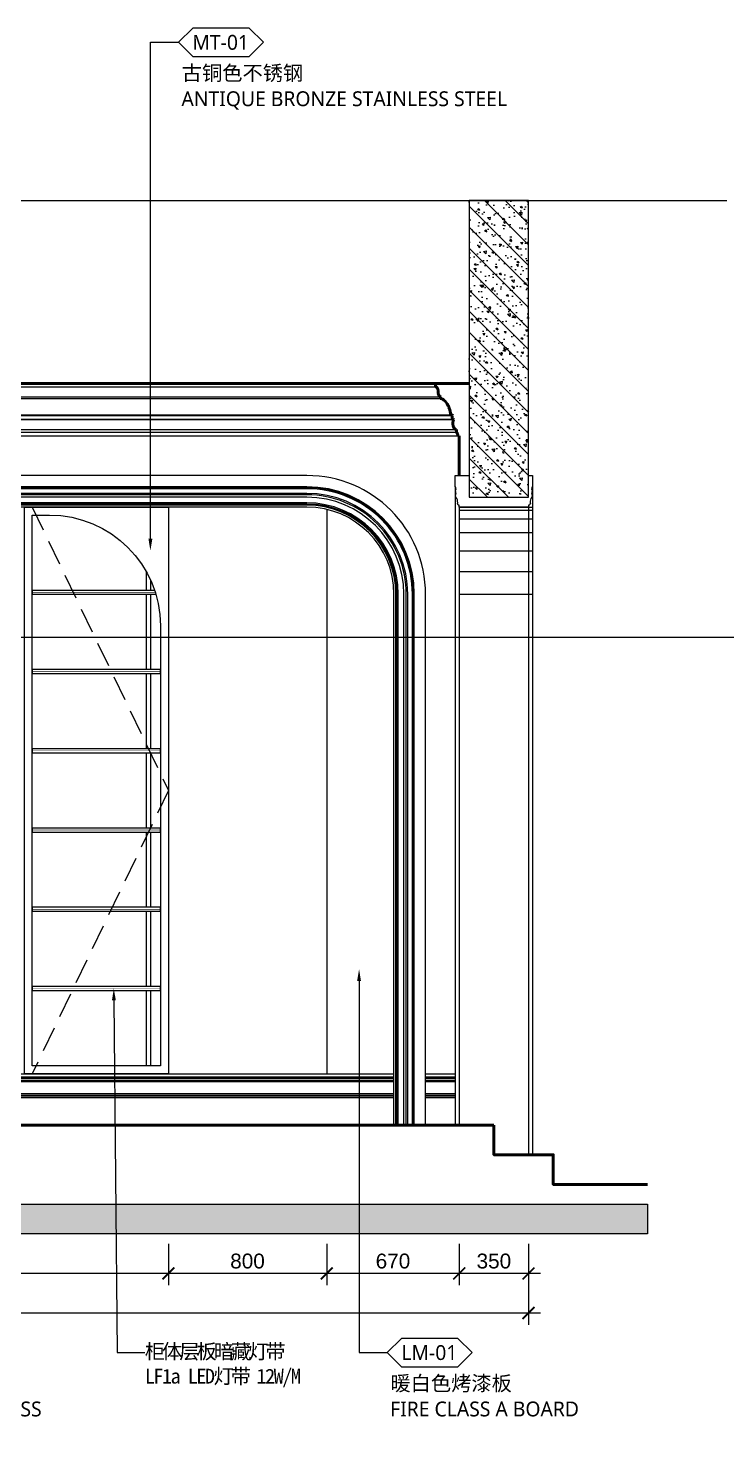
# Model space of a CAD drawing. Header units: millimetres. Extents: x 6321 to 120763, y -355 to 15211.
# Drawn here: x 73144 to 76674, y -310 to 6817 of the extents above; entities that cross this region are included whole.
import ezdxf
from ezdxf import colors
from ezdxf.entities.mleader import LeaderData, LeaderLine
from ezdxf.enums import TextEntityAlignment as Align
from ezdxf.math import Vec2, Vec3

# ---------------------------------------------------------------- set-up
doc = ezdxf.new("R2010")
doc.units = ezdxf.units.MM
doc.linetypes.add('_ACM-G-HIDDEN', pattern=[4.762499999999999, 3.175, -1.5875])
doc.linetypes.add('D04-03 - PANTRY CABINET DETAIL 1$0$ACM-G-CENTER2', pattern=[28.575000000000003, 19.05, -3.175000000000001, 3.175000000000001, -3.175000000000001])
for name, color, linetype in [('0 @ 30 (1)', 7, 'Continuous'), ('WALL', 7, 'Continuous'), ('WALL TYPE$0$G-ANNO-NOTE-CH', 7, 'Continuous')]:
    doc.layers.add(name, color=color, linetype=linetype)
for name, color, linetype, lineweight in [('_ACM-A-ANNO-DIMS', 2, 'Continuous', 13), ('_ACM-A-ANNO-DIMS @ 30 (2)', 2, 'Continuous', 13), ('_ACM-A-DETL-THIN', 2, 'Continuous', 9), ('_ACM-A-ELVE-HIDD', 1, '_ACM-G-HIDDEN', 13), ('_ACM-A-ELVE-MEDM', 3, 'Continuous', 25), ('_ACM-A-ELVE-THIK', 5, 'Continuous', 50)]:
    doc.layers.add(name, color=color, linetype=linetype, lineweight=lineweight)
doc.styles.add('Arial', font='ARIALUNI.ttf')
doc.styles.add('Arial_1', font='arial.ttf', dxfattribs={"height": 75})
doc.styles.add('WALL TYPE$0$Aecom Chinese', font='Microsoft YaHei.ttf')
doc.dimstyles.new('Aec-Arch-M-注释性', dxfattribs={"dimscale": 2, "dimtxt": 2.5, "dimasz": 2, "dimexe": 2, "dimexo": 2, "dimgap": 0.8, "dimtad": 1, "dimdec": 0, "dimrnd": 5, "dimzin": 3, "dimdsep": 46, "dimtxsty": 'Arial', "dimblk": 'WALL TYPE$0$_ArchTick', "dimcen": 2.5, "dimdle": 2, "dimclrd": 256, "dimclrt": 256, "dimazin": 2, "dimtfac": 0.75, "dimtdec": 0, "dimtix": 1, "dimtmove": 2, "dimatfit": 2, "dimfxl": 5, "dimfxlon": 1, "dimtolj": 1, "dimtzin": 0, "dimlwd": -1, "dimarcsym": 0})

# ---------------------------------------------------------------- blocks, each defined once
blk = doc.blocks.new('*U106')
h = blk.add_hatch(color=250)
h.dxf.hatch_style = 1
h.paths.add_polyline_path([(8790.680756169968, -49.99999999999999), (8790.680756169968, 100), (-2401.330357237603, 100), (-2401.330357237603, -49.99999999999999)])
blk.add_lwpolyline([(8790.680756169968, -49.99999999999999), (8790.680756169968, 100), (-2401.330357237603, 100), (-2401.330357237603, -49.99999999999999)], close=True)
blk = doc.blocks.new('*U105')
h = blk.add_hatch()
h.set_pattern_fill('0-钢筋混凝土001-DOM', color=250, scale=15, pattern_type=2)
h.set_pattern_definition([(45, (-100, -884.6381845827345), (-53.03300858899107, 53.03300858899107), []), (49.99999999999999, (-100, -884.6381845827345), (107.589027390113, -9.412820247389266), [11.25, -123.75]), (355, (-100, -884.6381845827345), (-20.81270004195, 112.8288200550018), [9, -99]), (100.4514, (-91.034248, -885.4225855827344), (86.77640725710323, 103.415931309143), [9.5610285, -105.1713168]), (46.18420000000001, (-100, -854.6381845827345), (160.0861572938467, -24.82785214935271), [16.875, -185.625]), (96.6356, (-86.65948825, -856.7071806327344), (140.1994058323055, 146.1176806350663), [14.3415432, -157.75695]), (351.1842, (-100, -854.6381845827345), (140.1992917700441, 146.1177901387987), [13.5, -148.5]), (21, (-85, -862.1381845827345), (89.53605781776925, -60.39283359980082), [11.25, -123.75]), (326.0000000000001, (-85, -862.1381845827345), (36.49729978823726, 108.772506757028), [9, -99]), (71.4514, (-77.53866504999999, -867.1709254827347), (126.0333942872235, 48.37957450649286), [9.5610285, -105.1713168]), (37.50000000000001, (-100, -884.6381845827345), (1.8239782975936, 49.93407807469672), [0.75, -97.8, 0.75, -100.5, 0.75, -99.375]), (7.499999999999999, (-100, -884.6381845827345), (39.46043061632229, 59.16175678235403), [0.75, -57.3, 0.75, -95.55, 0.75, -37.875]), (327.5, (-133.45, -884.6381845827345), (80.07336542586135, -3.383230760156963), [0.75, -37.5, 0.75, -117, 0.75, -155.25]), (317.5, (-148.45, -884.6381845827345), (87.47792540135794, 15.01574734984766), [0.75, -48.75, 0.75, -77.69999999999999, 0.75, -110.25])])
h.paths.add_polyline_path([(12030.38563113172, -7843.882921062148), (12330.38563113172, -7843.882921062148), (12330.38563113172, -9344.244736480243), (12030.38563113172, -9344.244736480243)])
blk.add_lwpolyline([(12030.38563113172, -7843.882921062148), (12330.38563113172, -7843.882921062148), (12330.38563113172, -9344.244736480243), (12030.38563113172, -9344.244736480243)], close=True)
blk = doc.blocks.new('*U87')
at = {"color": 250}
for p, q in [((0, 369.8872583202628), (0, 0)), ((113.8803798450215, 369.8872583202628), (113.8803798450215, 0)), ((219.9999999999984, 369.8872583202628), (219.9999999999984, 0)), ((311.1269837220443, 369.8872583202628), (311.1269837220443, 0)), ((381.0511776651427, 369.8872583202628), (381.0511776651427, 0)), ((425.0073635672121, 369.8872583202628), (425.0073635672121, 0)), ((439.9999999999968, 369.8872583202628), (439.9999999999968, 0))]:
    blk.add_line(p, q, dxfattribs=at)
blk = doc.blocks.new('K_1208044515')
at = {"layer": '_ACM-A-ELVE-THIK'}
for points in [[(59.99998987707659, 0), (59.99998987707659, -16.15232843103877)], [(34.0703024736722, -76.14787264112965), (34.28661106660729, -66.90057348125265)], [(-25.56739261667826, -161.524093026208), (-24.2705176215095, -159.2167352467077), (-17.78907233313657, -159.2167352467077)], [(-59.99998987707659, -465.3618154176947), (-59.99998987707659, -265.3618154176947)], [(-59.99998987707659, -265.3618154176947), (-52.79346673400141, -265.3618154177093)], [(-46.31055660190759, -246.9021292071702), (-46.31055660190759, -233.0571890732099)]]:
    blk.add_lwpolyline(points, dxfattribs=at)
blk.add_lwpolyline([(-32.04908204564708, -182.2907097701391), (-30.75293947235332, -179.9845421761856, -3.820270691278139)], format="xyb", dxfattribs=at)
for points in [[(34.28661106660729, -66.90057348125265), (35.28827364160679, -66.80946325209516), (37.20482394634746, -66.21310400139191), (39.90990206127753, -64.30963110807352), (42.0113424831361, -61.83215308998479), (44.43700165380142, -57.29266336077126), (46.24384010315407, -50.86903362398152), (46.70160377735738, -47.37644940847531), (46.84886687918333, -43.79403670209285)], [(46.84886687886319, -43.79403671945329), (46.80418914498296, -41.98942550276115), (46.79662078563706, -40.13810715028376), (47.23338836213225, -34.67765795186278), (47.89891570340842, -31.19020068948157), (48.85345925699221, -27.90313710307237), (50.06639616406756, -24.91850271479052), (51.51268522118335, -22.29045096677146), (54.06395474291639, -19.12100212601945), (55.95116176715237, -17.60916131135309), (57.94090785348089, -16.61329644691432), (58.96385706841829, -16.31477349880151), (59.99998987707659, -16.15232843103877)], [(-17.78907233313657, -159.2167352467077), (-9.523691504553426, -124.64221144974), (-2.984629028913332, -109.7615657532006), (17.08099815965397, -84.45352141390322), (23.70116188729298, -80.08262604444462), (34.0703024736722, -76.14787264112965)], [(-46.31055660190759, -233.0571890732099), (-44.35669918730855, -233.121764268275), (-42.42632635304471, -232.7960654169437), (-38.70728514585062, -231.0151358581497), (-35.29375795880333, -227.7968741513905), (-33.74541810745723, -225.6745291886036), (-31.11084962726454, -220.5879966147768), (-30.06031252181856, -217.7063285346958), (-29.1982989445678, -214.6383048644639), (-28.53345705874381, -211.4133292905462), (-28.07378722028807, -208.0608207581099), (-27.82769346909481, -204.6101982123801), (-27.99708010762697, -197.6988823201391), (-28.40455080923857, -194.341277352185), (-29.01954104128527, -191.0905449424899), (-29.83570314763347, -187.9777519852796), (-30.84766603450407, -185.0341027042596), (-32.04908204564708, -182.2907097701391)], [(-30.75293947235332, -179.9845421761856), (-30.00884582352592, -180.1528313601302), (-29.25163537991466, -180.1528313601302), (-28.53248049624381, -179.9975579231977), (-27.81666018642136, -179.6813042622816), (-27.1267187827325, -179.2108147620747), (-26.47075986865093, -178.5897667907411), (-25.30225589891779, -176.9242547120084), (-24.40967777723563, -174.8253625078942), (-23.83277348251431, -172.4118035569263), (-23.60181645210832, -169.7919457786193), (-23.73926762348856, -167.1513207884564), (-23.94170712184859, -165.8866265792749), (-24.59815433903714, -163.538207398582), (-25.56739261667826, -161.524093026208)], [(-52.79346643629833, -265.3618154177093), (-52.21025660465239, -258.7736454355763), (-51.52344720746623, -255.8707418446429), (-50.3574787354155, -252.6624822740851), (-48.40093575714855, -249.1929922357376), (-46.31055660190759, -246.9021292071557)]]:
    blk.add_spline(points, degree=3, dxfattribs=at)
blk = doc.blocks.new('WALL TYPE$0$_ArchTick')
at = {"color": 0, "linetype": 'ByBlock', "const_width": 0.15}
blk.add_lwpolyline([(-0.5, -0.5), (0.5, 0.5)], dxfattribs=at)
blk = doc.blocks.new('*D235')
at = {"layer": '_ACM-A-ANNO-DIMS', "color": 0, "lineweight": -2, "transparency": 16777216}
for p, q in [((74652.29263668777, 670.7263406138809), (74652.29263668777, 460.7263406138809)), ((75322.4057259412, 670.7263406138809), (75322.4057259412, 460.7263406138809))]:
    blk.add_line(p, q, dxfattribs=at)
at = {"layer": '_ACM-A-ANNO-DIMS', "transparency": 16777216}
blk.add_line((75382.4057259412, 520.7263406138809), (74592.29263668777, 520.7263406138809), dxfattribs=at)
at = {"layer": 'Defpoints', "color": 0, "transparency": 16777216}
for p in [(74652.29263668777, 1730.726340614056), (75322.4057259412, 1730.726340614066), (74652.29263668777, 520.7263406138809)]:
    blk.add_point(p, dxfattribs=at)
at = {"layer": '_ACM-A-ANNO-DIMS', "transparency": 16777216, "xscale": 60, "yscale": 60, "zscale": 60, "rotation": 180}
blk.add_blockref('WALL TYPE$0$_ArchTick', (74652.29263668777, 520.7263406138809), dxfattribs=at)
at = {"layer": '_ACM-A-ANNO-DIMS', "transparency": 16777216, "xscale": 60, "yscale": 60, "zscale": 60}
blk.add_blockref('WALL TYPE$0$_ArchTick', (75322.4057259412, 520.7263406138809), dxfattribs=at)
at = {"layer": '_ACM-A-ANNO-DIMS', "transparency": 16777216, "insert": (74987.34918131448, 583.0448945020119), "char_height": 75, "attachment_point": 5, "style": 'Arial'}
blk.add_mtext('\\A1;670', dxfattribs=at)
blk = doc.blocks.new('*D236')
at = {"layer": '_ACM-A-ANNO-DIMS', "color": 0, "lineweight": -2, "transparency": 16777216}
for p, q in [((73852.29263668777, 670.7263406138809), (73852.29263668777, 460.7263406138809)), ((74652.29263668777, 670.7263406138809), (74652.29263668777, 460.7263406138809))]:
    blk.add_line(p, q, dxfattribs=at)
at = {"layer": '_ACM-A-ANNO-DIMS', "transparency": 16777216}
blk.add_line((74712.29263668777, 520.7263406138809), (73792.29263668777, 520.7263406138809), dxfattribs=at)
at = {"layer": 'Defpoints', "color": 0, "transparency": 16777216}
for p in [(73852.29263668777, 1730.726340614045), (74652.29263668777, 1730.726340614056), (73852.29263668777, 520.7263406138809)]:
    blk.add_point(p, dxfattribs=at)
at = {"layer": '_ACM-A-ANNO-DIMS', "transparency": 16777216, "xscale": 60, "yscale": 60, "zscale": 60, "rotation": 180}
blk.add_blockref('WALL TYPE$0$_ArchTick', (73852.29263668777, 520.7263406138809), dxfattribs=at)
at = {"layer": '_ACM-A-ANNO-DIMS', "transparency": 16777216, "xscale": 60, "yscale": 60, "zscale": 60}
blk.add_blockref('WALL TYPE$0$_ArchTick', (74652.29263668777, 520.7263406138809), dxfattribs=at)
at = {"layer": '_ACM-A-ANNO-DIMS', "transparency": 16777216, "insert": (74252.29263668777, 583.0448945020119), "char_height": 75, "attachment_point": 5, "style": 'Arial'}
blk.add_mtext('\\A1;800', dxfattribs=at)
blk = doc.blocks.new('*D237')
at = {"layer": '_ACM-A-ANNO-DIMS', "color": 0, "lineweight": -2, "transparency": 16777216}
for p, q in [((70942.29263668777, 670.7263406138809), (70942.29263668777, 460.7263406138809)), ((73852.29263668777, 670.7263406138809), (73852.29263668777, 460.7263406138809))]:
    blk.add_line(p, q, dxfattribs=at)
at = {"layer": '_ACM-A-ANNO-DIMS', "transparency": 16777216}
blk.add_line((73912.29263668777, 520.7263406138809), (70882.29263668777, 520.7263406138809), dxfattribs=at)
at = {"layer": 'Defpoints', "color": 0, "transparency": 16777216}
for p in [(70942.29263668777, 1730.726340613997), (73852.29263668777, 1730.726340614045), (70942.29263668777, 520.7263406138809)]:
    blk.add_point(p, dxfattribs=at)
at = {"layer": '_ACM-A-ANNO-DIMS', "transparency": 16777216, "xscale": 60, "yscale": 60, "zscale": 60, "rotation": 180}
blk.add_blockref('WALL TYPE$0$_ArchTick', (70942.29263668777, 520.7263406138809), dxfattribs=at)
at = {"layer": '_ACM-A-ANNO-DIMS', "transparency": 16777216, "xscale": 60, "yscale": 60, "zscale": 60}
blk.add_blockref('WALL TYPE$0$_ArchTick', (73852.29263668777, 520.7263406138809), dxfattribs=at)
at = {"layer": '_ACM-A-ANNO-DIMS', "transparency": 16777216, "insert": (72397.29263668777, 583.0448945020119), "char_height": 75, "attachment_point": 5, "style": 'Arial'}
blk.add_mtext('\\A1;2910', dxfattribs=at)
blk = doc.blocks.new('*D240')
at = {"layer": '_ACM-A-ANNO-DIMS', "color": 0, "lineweight": -2, "transparency": 16777216}
for p, q in [((75322.4057259412, 670.7263406138809), (75322.4057259412, 460.7263406138809)), ((75672.17954743443, 670.7263406138809), (75672.17954743443, 460.7263406138809))]:
    blk.add_line(p, q, dxfattribs=at)
at = {"layer": '_ACM-A-ANNO-DIMS', "transparency": 16777216}
blk.add_line((75732.17954743443, 520.7263406138809), (75262.4057259412, 520.7263406138809), dxfattribs=at)
at = {"layer": 'Defpoints', "color": 0, "transparency": 16777216}
for p in [(75322.4057259412, 1730.726340614066), (75672.17954743443, 1730.726340614074), (75322.4057259412, 520.7263406138809)]:
    blk.add_point(p, dxfattribs=at)
at = {"layer": '_ACM-A-ANNO-DIMS', "transparency": 16777216, "xscale": 60, "yscale": 60, "zscale": 60, "rotation": 180}
blk.add_blockref('WALL TYPE$0$_ArchTick', (75322.4057259412, 520.7263406138809), dxfattribs=at)
at = {"layer": '_ACM-A-ANNO-DIMS', "transparency": 16777216, "xscale": 60, "yscale": 60, "zscale": 60}
blk.add_blockref('WALL TYPE$0$_ArchTick', (75672.17954743443, 520.7263406138809), dxfattribs=at)
at = {"layer": '_ACM-A-ANNO-DIMS', "transparency": 16777216, "insert": (75497.29263668781, 583.0448945020119), "char_height": 75, "attachment_point": 5, "style": 'Arial'}
blk.add_mtext('\\A1;350', dxfattribs=at)
blk = doc.blocks.new('*D241')
at = {"layer": '_ACM-A-ANNO-DIMS', "color": 0, "lineweight": -2, "transparency": 16777216}
for p, q in [((65402.29263668785, 470.7263406138809), (65402.29263668785, 260.7263406138809)), ((75672.1795474344, 470.7263406138809), (75672.1795474344, 260.7263406138809))]:
    blk.add_line(p, q, dxfattribs=at)
at = {"layer": '_ACM-A-ANNO-DIMS', "transparency": 16777216}
blk.add_line((75732.1795474344, 320.7263406138809), (65342.29263668785, 320.7263406138809), dxfattribs=at)
at = {"layer": 'Defpoints', "color": 0, "transparency": 16777216}
for p in [(65402.29263668785, 1730.726340613906), (75672.1795474344, 1730.72634061964), (65402.29263668785, 320.7263406138809)]:
    blk.add_point(p, dxfattribs=at)
at = {"layer": '_ACM-A-ANNO-DIMS', "transparency": 16777216, "xscale": 60, "yscale": 60, "zscale": 60, "rotation": 180}
blk.add_blockref('WALL TYPE$0$_ArchTick', (65402.29263668785, 320.7263406138809), dxfattribs=at)
at = {"layer": '_ACM-A-ANNO-DIMS', "transparency": 16777216, "xscale": 60, "yscale": 60, "zscale": 60}
blk.add_blockref('WALL TYPE$0$_ArchTick', (75672.1795474344, 320.7263406138809), dxfattribs=at)
at = {"layer": '_ACM-A-ANNO-DIMS', "transparency": 16777216, "insert": (70537.23609206112, 383.0448945020119), "char_height": 75, "attachment_point": 5, "style": 'Arial'}
blk.add_mtext('\\A1;10270', dxfattribs=at)
blk = doc.blocks.new('*U94')
blk.add_line((0.6499999999998685, 4.6074255521944e-14), (59.96005556703767, 4.884981308350689e-14))
blk = doc.blocks.new('WHA12202707')
at = {"transparency": 16777216}
for p, q in [((2.381249999995816, 2.381249999998545), (0, 0)), ((11.90624999998818, 2.381249999998545), (2.381249999995816, 2.381249999998545)), ((11.90624999998818, 2.381249999998545), (14.28749999998399, 0)), ((2.381249999995816, -2.381249999994907), (0, 0)), ((11.90624999998818, -2.381249999994907), (14.28749999998399, 0)), ((2.381249999995816, -2.381249999994907), (11.90624999998818, -2.381249999994907))]:
    blk.add_line(p, q, dxfattribs=at)
at = {"transparency": 16777216, "style": 'WALL TYPE$0$Aecom Chinese'}
blk.add_attdef('英文2', (0.4915142908575945, -14.58335883787367), '', height=2.5, dxfattribs=at)
at = {"layer": 'WALL TYPE$0$G-ANNO-NOTE-CH', "transparency": 16777216, "style": 'WALL TYPE$0$Aecom Chinese'}
blk.add_attdef('编号', text='', height=2.5, dxfattribs=at).set_placement((7.100982051833853, 0), align=Align.MIDDLE)
for tag, p in [('中文', (0.5380008727915992, -5.178695852169766)), ('英文', (0.4915142908830603, -9.507158057298511))]:
    blk.add_attdef(tag, text='', height=2.5, dxfattribs=at).set_placement(p, align=Align.MIDDLE_LEFT)
blk = doc.blocks.new('海龙_1212210700')
at = {"layer": '_ACM-A-DETL-THIN'}
for points in [[(2755, -3284.638184583862), (2755, -600, 0.414213562373095), (2155, 0), (-2155, 0, 0.414213562373095), (-2755, -600), (-2755, -3284.638184583862)], [(2595, -3284.638184583862), (2595, -600, 0.4142135623730951), (2155, -160), (-2155, -160, 0.4142135623730951), (-2595, -600), (-2595, -3284.638184583862)]]:
    blk.add_lwpolyline(points, format="xyb", dxfattribs=at)
at = {"layer": '_ACM-A-DETL-THIN', "color": 8}
for points in [[(2697.993058509834, -3284.638184583862), (2697.993058509834, -600, 0.4142135623730951), (2155, -57.00694149016635), (-2155, -57.00694149016635, 0.4142135623730951), (-2697.993058509834, -600), (-2697.993058509834, -3284.638184583862)], [(2693.225232401746, -3284.638184583862), (2693.225232401746, -600, 0.4142135623730951), (2155, -61.77476759825367), (-2155, -61.77476759825367, 0.4142135623730951), (-2693.225232401746, -600), (-2693.225232401746, -3284.638184583862)], [(2688.456186876516, -3284.638184583862), (2688.456186876516, -600, 0.4142135623730951), (2155, -66.5438131234987), (-2155, -66.5438131234987, 0.4142135623730951), (-2688.456186876516, -600), (-2688.456186876516, -3284.638184583862)], [(2664.612925247202, -3284.638184583862), (2664.612925247202, -600, 0.414213562373095), (2155, -90.38707475279807), (-2155, -90.38707475279807, 0.414213562373095), (-2664.612925247202, -600), (-2664.612925247202, -3284.638184583862)], [(2657.457654408179, -3284.638184583862), (2657.457654408179, -600, 0.4142135623730951), (2155, -97.54234559183533), (-2155, -97.54234559183533, 0.4142135623730951), (-2657.457654408179, -600), (-2657.457654408179, -3284.638184583862)], [(2645.151989804639, -3284.638184583862), (2645.151989804639, -600, 0.414213562373095), (2155, -109.8480101953464), (-2155, -109.8480101953464, 0.4142135623730951), (-2645.151989804639, -600), (-2645.151989804639, -3284.638184583862)], [(2616.922975010413, -3284.638184583862), (2616.922975010413, -600, 0.414213562373095), (2155, -138.0770249895868), (-2155, -138.0770249895868, 0.4142135623730951), (-2616.922975010413, -600), (-2616.922975010413, -3284.638184583862)], [(2610.962036245561, -3284.638184583862), (2610.962036245561, -600, 0.414213562373095), (2155, -144.0379637544247), (-2155, -144.0379637544247, 0.414213562373095), (-2610.962036245561, -600), (-2610.962036245561, -3284.638184583862)], [(2608.576782348508, -3284.638184583862), (2608.576782348508, -600, 0.414213562373095), (2155, -146.4232176514779), (-2155, -146.4232176514779, 0.414213562373095), (-2608.576782348508, -600), (-2608.576782348508, -3284.638184583862)], [(2605.001094908075, -3284.638184583862), (2605.001094908075, -600, 0.414213562373095), (2155, -149.9989050919248), (-2155, -149.9989050919248, 0.414213562373095), (-2605.001094908075, -600), (-2605.001094908075, -3284.638184583862)]]:
    blk.add_lwpolyline(points, format="xyb", dxfattribs=at)
blk = doc.blocks.new('海龙_1212211958')
at = {"layer": '_ACM-A-DETL-THIN', "color": 8}
for points in [[(10, -91.7714320322084), (10, 0)], [(-10, -39.80816411010892), (-10, -91.7714320322084)], [(-10, -111.7714320322084), (-10, -492.434029829903)], [(10, -492.434029829903), (10, -111.7714320322084)], [(-10, -512.434029829903), (-10, -893.0966276275976)], [(10, -893.0966276275976), (10, -512.434029829903)], [(-10, -913.0966276275976), (-10, -1293.759225425292)], [(10, -1293.759225425292), (10, -913.0966276275976)], [(-10, -1313.759225425292), (-10, -1694.421823222987)], [(10, -1694.421823222987), (10, -1313.759225425292)], [(-10, -1714.421823222987), (-10, -2095.084421020681)], [(10, -2095.084421020681), (10, -1714.421823222987)], [(-10, -2115.084421020681), (-10, -2495.747018818376)], [(10, -2495.747018818376), (10, -2115.084421020681)]]:
    blk.add_lwpolyline(points, dxfattribs=at)

msp = doc.modelspace()

# ---------------------------------------------------------------- linework, layer by layer
msp.add_xline((51096.58478354028, 3738.827263284431), (1, 0))
at = {"layer": '_ACM-A-DETL-THIN', "color": 8}
for points in [[(69592.29261644204, 5004.574012182828), (75202.29265693364, 5004.574012182828)], [(69566.36292903863, 4944.578467972737), (75228.22234433705, 4944.578467972737)], [(69566.57923763157, 4953.825767132614), (75228.00603574411, 4953.825767132614)], [(69506.72523394828, 4859.202247587658), (75287.8600394274, 4859.202247587658)], [(69514.50355423182, 4861.509605367159), (75280.08171914385, 4861.509605367159)], [(69488.61427474498, 4787.669151540656), (75305.9709986307, 4787.669151540656)], [(69500.24354451931, 4838.435630843727), (75294.34172885637, 4838.435630843727)], [(69503.79945229665, 4840.741798437681), (75290.78582107903, 4840.741798437681)], [(69485.98206996305, 4773.824211406696), (75308.60320341263, 4773.824211406696)], [(75302.29228909219, 4498.357583706005), (75302.29228909219, 1270.726340612317)], [(75692.29298426145, 4498.361181190499), (75692.29298426145, 1120.726340613855)], [(75322.40572594122, 4395.364525196172), (75322.40572594122, 1270.726340613855)], [(75672.17954743443, 4395.364525196172), (75672.17954743443, 1120.726340613855)], [(73782.80003170816, 3974.701927398488), (73164.79263668777, 3974.701927398488), (73164.79263668777, 3954.701927398488), (73789.14605453981, 3954.701927398488)], [(75322.40572594122, 3955.364525196175), (75672.17954743443, 3955.364525196175)], [(69802.29263668777, 1515.222861666171), (74992.29263668777, 1515.222861666171)], [(69802.29263668777, 1511.777182968075), (74992.29263668777, 1511.777182968075)], [(69802.29263668777, 1506.609214237313), (74992.29263668777, 1506.609214237313)], [(75152.29263668777, 1515.222861666171), (75302.29228909219, 1515.222861666171)], [(75152.29263668777, 1511.777182968075), (75302.29228909219, 1511.777182968075)], [(75152.29263668777, 1506.609214237313), (75302.29228909219, 1506.609214237313)], [(69802.29263668777, 1496.274070232852), (74992.29263668777, 1496.274070232852)], [(69802.29263668777, 1491.10622357242), (74992.29263668777, 1491.10622357242)], [(69802.29263668777, 1430.814658855616), (74992.29263668777, 1430.814658855616)], [(75152.29263668777, 1496.274070232852), (75302.29228909219, 1496.274070232852)], [(75152.29263668777, 1491.10622357242), (75302.29228909219, 1491.10622357242)], [(75152.29263668777, 1430.814658855616), (75302.29228909219, 1430.814658855616)], [(69802.29263668777, 1422.201743848636), (74992.29263668777, 1422.201743848636)], [(69802.29263668777, 1413.588828841665), (74992.29263668777, 1413.588828841665)], [(69802.29263668777, 1410.143211178714), (74992.29263668777, 1410.143211178714)], [(75152.29263668777, 1422.201743848636), (75302.29228909219, 1422.201743848636)], [(75152.29263668777, 1413.588828841665), (75302.29228909219, 1413.588828841665)], [(75152.29263668777, 1410.143211178714), (75302.29228909219, 1410.143211178714)]]:
    msp.add_lwpolyline(points, dxfattribs=at)
at = {"layer": '_ACM-A-DETL-THIN'}
for points in [[(69479.49916012866, 4755.364525196172), (75315.08611324702, 4755.364525196172)], [(73852.29263668777, 4395.364525196179), (73852.29263668777, 1530.72634061232)], [(74652.29263668777, 4383.850230908749), (74652.29263668777, 1530.72634061232)], [(69802.29263668777, 1530.72634061232), (74992.29263668777, 1530.72634061232)], [(75152.29263668777, 1530.72634061232), (75302.29228909219, 1530.72634061232)]]:
    msp.add_lwpolyline(points, dxfattribs=at)
msp.add_lwpolyline([(73852.29263668777, 4395.364525196179), (73852.29263668777, 1530.72634061232), (73124.79263668777, 1530.72634061232), (73124.79263668777, 4395.364525196179)], close=True, dxfattribs=at)
msp.add_lwpolyline([(73164.79263668777, 4355.364525196179), (73252.29263668777, 4355.364525196179, -0.4142135623730951), (73812.29263668777, 3795.364525196179), (73812.29263668777, 1570.72634061232), (73164.79263668777, 1570.72634061232)], format="xyb", close=True, dxfattribs=at)
at = {"layer": '_ACM-A-DETL-THIN', "color": 8}
for points in [[(73164.79263668777, 3554.039329600793), (73812.29263668777, 3554.039329600793), (73812.29263668777, 3574.039329600793), (73164.79263668777, 3574.039329600793)], [(73164.79263668777, 3153.376731803099), (73812.29263668777, 3153.376731803099), (73812.29263668777, 3173.376731803099), (73164.79263668777, 3173.376731803099)], [(73164.79263668777, 2752.714134005404), (73812.29263668777, 2752.714134005404), (73812.29263668777, 2772.714134005404), (73164.79263668777, 2772.714134005404)], [(73164.79263668777, 2352.051536207709), (73812.29263668777, 2352.051536207709), (73812.29263668777, 2372.051536207709), (73164.79263668777, 2372.051536207709)], [(73164.79263668777, 1951.388938410015), (73812.29263668777, 1951.388938410015), (73812.29263668777, 1971.388938410015), (73164.79263668777, 1971.388938410015)]]:
    msp.add_lwpolyline(points, close=True, dxfattribs=at)
at = {"layer": '_ACM-A-ELVE-HIDD', "ltscale": 40}
msp.add_lwpolyline([(73164.79263668777, 4395.364525196179), (73852.29263668777, 2963.045432904248), (73164.79263668777, 1530.72634061232)], dxfattribs=at)
at = {"layer": '_ACM-A-ELVE-HIDD', "linetype": 'D04-03 - PANTRY CABINET DETAIL 1$0$ACM-G-CENTER2', "ltscale": 3.8, "const_width": 3}
for points in [[(73164.79263668777, 3964.701927398488), (73786.07615480664, 3964.701927398488)], [(73164.79263668777, 3564.039329600793), (73812.29263668777, 3564.039329600793)], [(73164.79263668777, 3163.376731803099), (73812.29263668777, 3163.376731803099)], [(73164.79263668777, 2762.714134005404), (73812.29263668777, 2762.714134005404)], [(73164.79263668777, 2362.051536207709), (73812.29263668777, 2362.051536207709)], [(73164.79263668777, 1961.388938410015), (73812.29263668777, 1961.388938410015)]]:
    msp.add_lwpolyline(points, dxfattribs=at)
at = {"layer": '_ACM-A-ELVE-MEDM'}
msp.add_lwpolyline([(75672.2926366878, 4555.364525196172), (75692.2926366878, 4555.364525196172), (75692.2929842834, 4498.357583706005, 0.3782502001718009), (75689.27605313929, 4493.589757597925, -0.6234963798739479), (75687.26415739335, 4488.82071207268, -0.2848190696675714), (75687.26467618246, 4464.977450443381, -0.6361491608280843), (75689.2746645783, 4457.822179604336, -0.2823776289364123), (75688.81603164364, 4445.516515000825, 0.1861280918310402), (75680.224423508, 4417.287500206592, -0.8243827968840718), (75679.2185412463, 4411.326561441747), (75679.21878843887, 4408.941307544701, 0.2622472454661371), (75676.20200835729, 4405.365620104247), (75672.17954743443, 4405.365620104247), (75672.17954743443, 4395.364525196172), (75322.40572594122, 4395.364525196172), (75322.40572594122, 4405.365620104247), (75318.38326501833, 4405.365620104247, 0.2622472454661371), (75315.36648493672, 4408.941307544701), (75315.36673212932, 4411.326561441747, -0.8243827968840718), (75314.36084986762, 4417.287500206592, 0.1861280918310402), (75305.76924173195, 4445.516515000825, -0.2823776289364123), (75305.31060879731, 4457.822179604336, -0.6361491608280843), (75307.32059719316, 4464.977450443381, -0.2848190696675714), (75307.32111598224, 4488.82071207268, -0.6234963798739479), (75305.3092202363, 4493.589757597925, 0.3782502001718009), (75302.29228909219, 4498.357583706005), (75302.2926366878, 4555.364525196172), (75372.2926366878, 4555.364525196172)], format="xyb", dxfattribs=at)
at = {"layer": '_ACM-A-ELVE-THIK'}
for points in [[(69422.29263668785, 5020.726340613866), (75372.2926366878, 5020.726340613866)], [(69522.2926366878, 1270.726340612317), (75497.2926366878, 1270.726340612317)], [(75497.2926366878, 1270.726340612317), (75497.2926366878, 1120.726340612317), (75797.29259156644, 1120.726340612317), (75797.29259156644, 970.7263406121856), (76274.30375009541, 970.7263406122438)]]:
    msp.add_lwpolyline(points, dxfattribs=at)

# ---------------------------------------------------------------- block references
msp.add_blockref('海龙_1212210700', (72397.29263668777, 4555.364525196179))
at = {"rotation": 90.00000000000001}
msp.add_blockref('*U87', (75692.29298426145, 3955.364525196175), dxfattribs=at)
at = {"xscale": -1}
msp.add_blockref('海龙_1212211958', (73752.29263668777, 4066.473359430696), dxfattribs=at)
at = {"layer": '_ACM-A-ANNO-DIMS', "linetype": 'Continuous', "ltscale": 2, "xscale": 100, "yscale": 100, "zscale": 100}
msp.add_blockref('*U94', (70678.29819339166, 5945.726340614263), dxfattribs=at)
at = {"layer": '_ACM-A-ELVE-THIK', "xscale": -1}
msp.add_blockref('K_1208044515', (75262.29264681072, 5020.726340613866), dxfattribs=at)
at = {"layer": 'WALL', "xscale": -1, "rotation": 180}
msp.add_blockref('*U105', (63341.90700555609, -3398.518395865976), dxfattribs=at)
at = {"layer": 'WALL', "xscale": -1}
msp.add_blockref('*U106', (73872.9733928578, 770.7263406138809), dxfattribs=at)

# ---------------------------------------------------------------- dimensions: what is measured, and where the dimension line sits
at = {"layer": '_ACM-A-ANNO-DIMS @ 30 (2)'}
for base, p1, p2, picture, middle in [((65402.29263668785, 320.7263406138809), (75672.1795474344, 1730.72634061964), (65402.29263668785, 1730.726340613906), '*D241', (70537.23609206112, 383.0448945020119)), ((70942.29263668777, 520.7263406138809), (73852.29263668777, 1730.726340614045), (70942.29263668777, 1730.726340613997), '*D237', (72397.29263668777, 583.0448945020119)), ((73852.29263668777, 520.7263406138809), (74652.29263668777, 1730.726340614056), (73852.29263668777, 1730.726340614045), '*D236', (74252.29263668777, 583.0448945020119)), ((74652.29263668777, 520.7263406138809), (75322.4057259412, 1730.726340614066), (74652.29263668777, 1730.726340614056), '*D235', (74987.34918131448, 583.0448945020119)), ((75322.4057259412, 520.7263406138809), (75672.17954743443, 1730.726340614074), (75322.4057259412, 1730.726340614066), '*D240', (75497.29263668781, 583.0448945020119))]:
    dim = msp.add_linear_dim(base=base, p1=p1, p2=p2, dimstyle='Aec-Arch-M-注释性', override={"dimscale": 30, "dimzin": 8, "dimtix": 1, "dimtofl": 1, "dimtmove": 2, "dimatfit": 2}, dxfattribs=at)
    dim.commit()
    dim.dimension.update_dxf_attribs({"geometry": picture, "text_midpoint": middle})

# ---------------------------------------------------------------- leaders
at = {"layer": '0 @ 30 (1)'}
ml = msp.add_multileader_block('Standard', dxfattribs=at)
ml.set_content('WHA12202707', color=256, scale=30)
ml.set_attribute('编号', 'MT-01', width=0)
ml.set_attribute('中文', '古铜色不锈钢', width=0)
ml.set_attribute('英文', 'ANTIQUE BRONZE STAINLESS STEEL', width=0)
ml.set_attribute('英文2', '', width=0)
ml.set_leader_properties(color=2)
ml.build(insert=Vec2(0, 0))
ml.multileader.update_dxf_attribs({"text_right_attachment_type": 6, "dogleg_length": 0.36, "arrow_head_size": 60, "scale": 30})
ctx = ml.context
ctx.base_point, ctx.scale, ctx.char_height, ctx.arrow_head_size, ctx.landing_gap_size, ctx.plane_origin = Vec3(73903.72337323733, 6745.726340614274), 30, 2250, 60, 2.7, Vec3(76370.11904816014, 2610.916306247418)
ctx.right_attachment = 6
notes = []
notes.append((ctx, [(0, (1, 1, 0), (73761.51474222775, 6745.726340614274), (1, 0), 142.2086310095718, [(1, [(73761.51474222775, 4175.471667156453)], 0, [])])]))
ctx.block.insert = Vec3(73903.72337323737, 6745.726340614219)
ml = msp.add_multileader_block('Standard', dxfattribs=at)
ml.set_content('WHA12202707', color=256, scale=30)
ml.set_attribute('编号', 'GL-01', width=0)
ml.set_attribute('中文', '超白清玻璃', width=0)
ml.set_attribute('英文', 'ULTRA-CLEAR GLASS', width=0)
ml.set_attribute('英文2', '', width=0)
ml.set_leader_properties(color=2)
ml.build(insert=Vec2(0, 0))
ml.multileader.update_dxf_attribs({"text_right_attachment_type": 6, "dogleg_length": 0.36, "arrow_head_size": 60, "scale": 30})
ctx = ml.context
ctx.base_point, ctx.scale, ctx.char_height, ctx.arrow_head_size, ctx.landing_gap_size, ctx.plane_origin = Vec3(72258.0876196169, 120.7263406139209), 30, 2250, 60, 2.7, Vec3(74666.34799996998, -1252.4524366652)
ctx.right_attachment = 6
notes.append((ctx, [(0, (1, 1, 0), (72828.92125062611, 120.7263406139209), (-1, 0), 142.2086310095718, [(0, [(72828.92125062611, 2052.224877316534)], 0, [])])]))
ctx.block.insert = Vec3(72258.08761961696, 120.7263406138663)
ml = msp.add_multileader_block('Standard', dxfattribs=at)
ml.set_content('WHA12202707', color=256, scale=30)
ml.set_attribute('编号', 'LM-01', width=0)
ml.set_attribute('中文', '暖白色烤漆板', width=0)
ml.set_attribute('英文', 'FIRE CLASS A BOARD', width=0)
ml.set_attribute('英文2', '', width=0)
ml.set_leader_properties(color=2)
ml.build(insert=Vec2(0, 0))
ml.multileader.update_dxf_attribs({"text_right_attachment_type": 6, "dogleg_length": 0.36, "arrow_head_size": 60, "scale": 30})
ctx = ml.context
ctx.base_point, ctx.scale, ctx.char_height, ctx.arrow_head_size, ctx.landing_gap_size, ctx.plane_origin = Vec3(74958.21643331429, 120.7263406138809), 30, 2250, 60, 2.7, Vec3(77424.61210823707, -4014.083693752975)
ctx.right_attachment = 6
notes.append((ctx, [(0, (1, 1, 0), (74816.00780230471, 120.7263406138809), (1, 0), 142.2086310095718, [(2, [(74816.00780230471, 2059.482098744222), (74816.00780230471, 1398.495288815146)], 0, [])])]))
ctx.block.insert = Vec3(74958.21643331433, 120.7263406138263)
at = {"layer": '0 @ 30 (1)', "color": 2, "linetype": 'ByBlock', "lineweight": -2}
ml = msp.add_multileader_mtext('Standard', dxfattribs=at)
ml.set_content('\\pxsm1,ql,t0.75;{\\fSimHei|b0|i0|c134|p49;\\T0.85;\\C256;柜体层板暗藏灯带\\PLF1a LED灯带 12W/M }', color=2, style='Arial_1')
ml.set_leader_properties()
ml.build(insert=Vec2(0, 0))
ml.multileader.update_dxf_attribs({"dogleg_length": 1, "arrow_head_size": 60, "scale": 30})
ctx = ml.context
ctx.base_point, ctx.scale, ctx.char_height, ctx.arrow_head_size, ctx.landing_gap_size, ctx.plane_origin = Vec3(73733.44108307223, 120.7263406138918), 30, 75, 60, 0.09, Vec3(73264.99866815183, 1879.126138800038)
notes.append((ctx, [(0, (1, 1, 0), (73593.44108307223, 120.7263406138918), (1, 0), 140, [(0, [(73576.53311665346, 1961.388938410015)], 0, [])])]))
ctx.mtext.insert, ctx.mtext.flow_direction = Vec3(73733.53108307223, 163.9145428610827), 5
for ctx, leaders in notes:
    for number, flags, end, landing, length, lines in leaders:
        leader = LeaderData()
        leader.index, (leader.has_last_leader_line, leader.has_dogleg_vector, leader.attachment_direction) = number, flags
        leader.last_leader_point, leader.dogleg_vector, leader.dogleg_length = Vec3(end), Vec3(landing), length
        for number, points, colour, breaks in lines:
            line = LeaderLine()
            line.index, line.vertices, line.color, line.breaks = number, Vec3.list(points), colors.encode_raw_color(colour), breaks
            leader.lines.append(line)
        ctx.leaders.append(leader)

doc.saveas('drawing.dxf')
